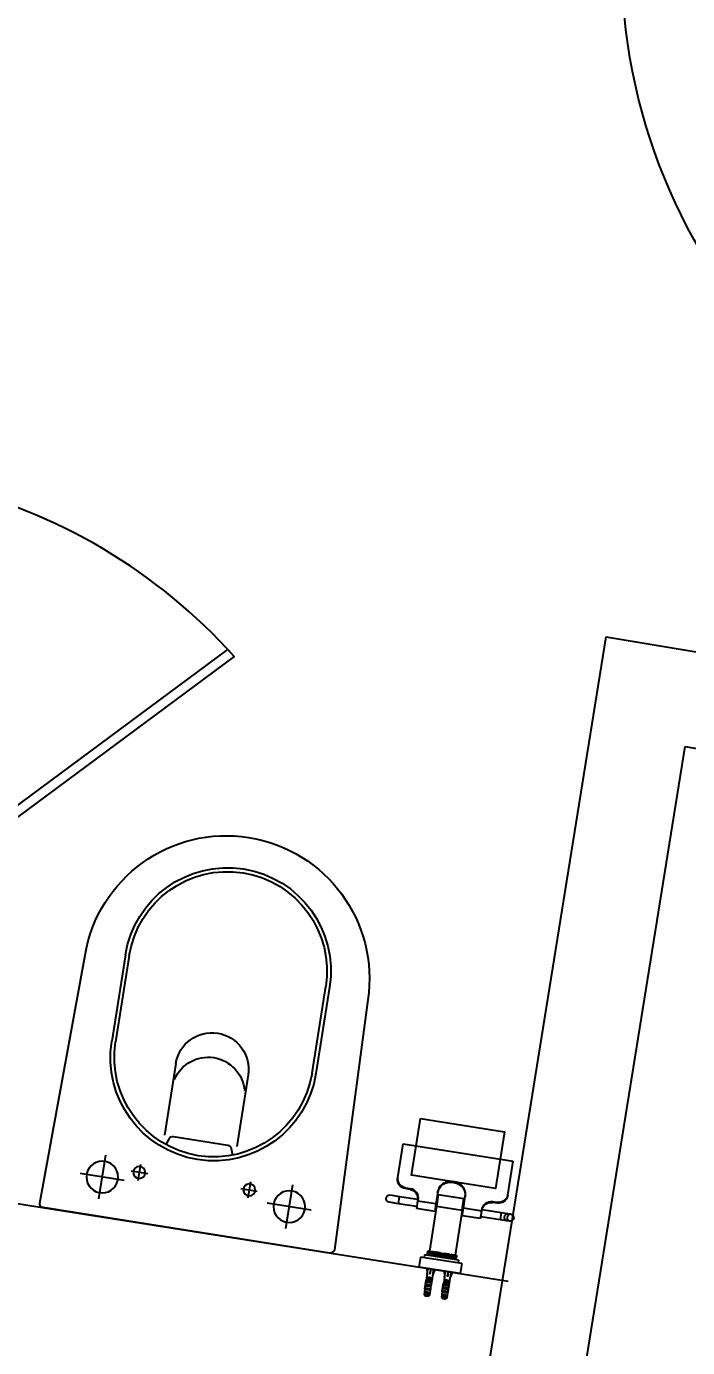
# Model space of a CAD drawing. Extents: x -678889171 to 586587, y -792238163 to 335485.
# Drawn here: x 38989 to 39821, y 42596 to 44257 of the extents above; entities that cross this region are included whole.
import ezdxf

# ---------------------------------------------------------------- set-up
doc = ezdxf.new("R2010")
doc.units = 0
doc.header["$MEASUREMENT"] = 0
doc.set_wipeout_variables(frame=1)
doc.linetypes.add('XR-Typ29 7th to11Th$0$XR-A-TYP-2-3-4-6-7-8-9-10$0$HIDDEN', pattern=[0.375, 0.25, -0.125])
doc.layers.get('0').update_dxf_attribs({"color": 8})
for name, color, linetype in [('XR-A-9TH-FLOOR$0$A-WALL', 252, 'Continuous'), ('XR-Typ29 7th to11Th$0$I-GLAZ-FULL', 252, 'Continuous'), ('XR-Typ29 7th to11Th$0$I-WC', 252, 'Continuous'), ('XR-Typ29 7th to11Th$0$I-WIPEOUT', 252, 'Continuous'), ('XR-Typ29 7th to11Th$0$XR-A-TYP-2-3-4-6-7-8-9-10$0$A-DOOR', 252, 'Continuous'), ('XR-Typ29 7th to11Th$0$XR-A-TYP-2-3-4-6-7-8-9-10$0$A-FLOR-OVHD', 252, 'XR-Typ29 7th to11Th$0$XR-A-TYP-2-3-4-6-7-8-9-10$0$HIDDEN'), ('XR-Typ29 7th to11Th$0$XR-A-TYP-7-8-9-10$0$A-WALL', 252, 'Continuous'), ('XR-Typ29 7th to11Th$0$XREF_3BR$0$I-WC', 252, 'Continuous'), ('XR-Typ29 7th to11Th$0$Xref_FF$0$Xref_MUR$0$Xref_STD_TYPE 2-3$0$I-DOOR', 252, 'Continuous')]:
    doc.layers.add(name, color=color, linetype=linetype)

# ---------------------------------------------------------------- blocks, each defined once
blk = doc.blocks.new('*U1228')
for p, q in [((710, 720), (710, 200)), ((760, 720), (760, 200)), ((0, -20), (0, 100)), ((40, 100), (0, 100)), ((40, 100), (40, 50)), ((760, 100), (760, 50)), ((760, 100), (800, 100)), ((800, -20), (800, 100)), ((40, 50), (50, 50)), ((50, 50), (50, -20)), ((750, 50), (750, -20)), ((760, 50), (750, 50)), ((50, -20), (0, -20)), ((750, -20), (800, -20))]:
    blk.add_line(p, q)
for points in [[(710, 720), (760, 720), (760, 820), (710, 820), (710, 733), (710, 820)], [(710, 200), (760, 200), (760, 100), (710, 100), (710, 187)]]:
    blk.add_lwpolyline(points, close=True)
blk.add_arc((760, 100), 720, 90, 180)
at = {"layer": 'XR-Typ29 7th to11Th$0$XR-A-TYP-2-3-4-6-7-8-9-10$0$A-FLOR-OVHD'}
for p, q in [((40, 100), (760, 100)), ((50, -20), (750, -20))]:
    blk.add_line(p, q, dxfattribs=at)
blk = doc.blocks.new('XR-Typ29 7th to11Th$0$XREF_3BR$0$SE4')
for p, q in [((410.2, 473.4), (410.4, 473.4)), ((416.2, 481.1), (410.3, 481.1)), ((410.3, 475.3), (410.3, 481.1)), ((410.3, 475.3), (410.3, 475.2)), ((410.3, 475.2), (410.3, 475.2)), ((411.2, 479.3), (415.2, 479.3)), ((411.2, 479.3), (411.2, 478.3)), ((415.2, 478.3), (411.2, 478.3)), ((411.2, 475.3), (415.2, 475.3)), ((411.2, 475.3), (411.2, 474.3)), ((415.2, 474.3), (411.2, 474.3)), ((411.2, 471.3), (415.2, 471.3)), ((411.2, 471.3), (411.2, 470.3)), ((415.2, 470.3), (411.2, 470.3)), ((411.5, 482.3), (414.9, 482.3)), ((415.2, 479.3), (415.2, 478.3)), ((415.2, 475.3), (415.2, 474.3)), ((415.2, 471.3), (415.2, 470.3)), ((416.2, 473.4), (416, 473.4)), ((416.2, 475.3), (416.2, 481.1)), ((416.2, 475.3), (416.2, 475.2)), ((416.2, 475.2), (416.2, 475.2)), ((429.2, 473.4), (429.4, 473.4)), ((435.2, 481.1), (429.3, 481.1)), ((429.3, 475.3), (429.3, 481.1)), ((429.3, 475.3), (429.3, 475.2)), ((429.3, 475.2), (429.3, 475.2)), ((430.2, 479.3), (434.2, 479.3)), ((430.2, 479.3), (430.2, 478.3)), ((434.2, 478.3), (430.2, 478.3)), ((430.2, 475.3), (434.2, 475.3)), ((430.2, 475.3), (430.2, 474.3)), ((434.2, 474.3), (430.2, 474.3)), ((430.2, 471.3), (434.2, 471.3)), ((430.2, 471.3), (430.2, 470.3)), ((434.2, 470.3), (430.2, 470.3)), ((430.5, 482.3), (433.9, 482.3)), ((434.2, 479.3), (434.2, 478.3)), ((434.2, 475.3), (434.2, 474.3)), ((434.2, 471.3), (434.2, 470.3)), ((435.2, 473.4), (435, 473.4)), ((435.2, 475.3), (435.2, 481.1)), ((435.2, 475.3), (435.2, 475.2)), ((435.2, 475.2), (435.2, 475.2)), ((409, 452.8), (410.2, 458.3)), ((410.2, 468.4), (410.2, 466.8)), ((410.2, 467.5), (410.5, 467.5)), ((410.2, 459.3), (410.3, 459.3)), ((410.2, 459.3), (410.2, 458.3)), ((410.3, 465.7), (410.3, 465.7)), ((410.3, 465.7), (410.3, 465.5)), ((410.3, 459.3), (410.3, 465.5)), ((411.2, 467.3), (412.5, 467.3)), ((411.2, 467.3), (411.2, 466.4)), ((412.5, 466.4), (411.2, 466.4)), ((411.2, 463.3), (412.5, 463.3)), ((411.2, 463.3), (411.2, 462.4)), ((415.2, 462.4), (411.2, 462.4)), ((412.5, 467.3), (412.5, 467.5)), ((413.2, 467.3), (412.5, 467.3)), ((412.5, 463.8), (412.5, 467.3)), ((414, 463.8), (412.5, 463.8)), ((412.5, 463.2), (412.5, 463.8)), ((414, 463.2), (412.5, 463.2)), ((414, 467.3), (413.2, 467.3)), ((413.2, 452.8), (413.2, 458.3)), ((414, 467.3), (414, 467.5)), ((414, 467.3), (415.2, 467.3)), ((414, 463.8), (414, 467.3)), ((415.2, 466.4), (414, 466.4)), ((414, 463.2), (414, 463.8)), ((414, 463.3), (415.2, 463.3)), ((415.2, 467.3), (415.2, 466.4)), ((415.2, 463.3), (415.2, 462.4)), ((416.2, 467.5), (415.9, 467.5)), ((416.2, 466.8), (416.2, 468.4)), ((416.2, 465.7), (416.2, 465.5)), ((416.2, 465.7), (416.2, 465.7)), ((416.2, 459.3), (416.2, 465.5)), ((416.2, 459.3), (416.2, 459.3)), ((416.2, 458.3), (416.2, 459.3)), ((417.5, 452.8), (416.2, 458.3)), ((428, 452.8), (429.2, 458.3)), ((429.2, 468.4), (429.2, 466.8)), ((429.2, 467.5), (429.5, 467.5)), ((429.3, 459.3), (429.2, 459.3)), ((429.2, 459.3), (429.2, 458.3)), ((429.3, 465.7), (429.3, 465.7)), ((429.3, 465.7), (429.3, 465.5)), ((429.3, 459.3), (429.3, 465.5)), ((430.2, 467.3), (431.5, 467.3)), ((430.2, 467.3), (430.2, 466.4)), ((431.5, 466.4), (430.2, 466.4)), ((430.2, 463.3), (431.5, 463.3)), ((430.2, 463.3), (430.2, 462.4)), ((434.2, 462.4), (430.2, 462.4)), ((431.5, 467.3), (431.5, 467.5)), ((432.2, 467.3), (431.5, 467.3)), ((431.5, 463.8), (431.5, 467.3)), ((433, 463.8), (431.5, 463.8)), ((431.5, 463.2), (431.5, 463.8)), ((433, 463.2), (431.5, 463.2)), ((433, 467.3), (432.2, 467.3)), ((432.2, 452.8), (432.2, 458.3)), ((433, 467.3), (433, 467.5)), ((433, 467.3), (434.2, 467.3)), ((433, 463.8), (433, 467.3)), ((434.2, 466.4), (433, 466.4)), ((433, 463.2), (433, 463.8)), ((433, 463.3), (434.2, 463.3)), ((434.2, 467.3), (434.2, 466.4)), ((434.2, 463.3), (434.2, 462.4)), ((435.2, 467.5), (434.9, 467.5)), ((435.2, 466.8), (435.2, 468.4)), ((435.2, 465.7), (435.2, 465.5)), ((435.2, 465.7), (435.2, 465.7)), ((435.2, 459.3), (435.2, 465.5)), ((435.2, 459.3), (435.2, 459.3)), ((435.2, 458.3), (435.2, 459.3)), ((436.5, 452.8), (435.2, 458.3)), ((445.2, 452.8), (400.2, 452.8)), ((400.2, 441.8), (400.2, 452.8)), ((445.2, 441.8), (400.2, 441.8)), ((404.2, 438.8), (404.2, 441.8)), ((441.2, 438.8), (441.2, 441.8)), ((445.2, 441.8), (445.2, 452.8)), ((441.2, 438.8), (404.2, 438.8)), ((407.2, 437.1), (407.2, 437.1)), ((407.2, 434.3), (407.2, 437.1)), ((407.7, 437.1), (407.2, 437.1)), ((407.2, 437.1), (407.2, 434.3)), ((407.5, 434.3), (407.2, 434.3)), ((407.2, 434.3), (407.2, 434.3)), ((407.2, 434.3), (407.2, 434.1)), ((407.2, 434.3), (407.2, 434.1)), ((407.2, 434.1), (407.2, 434.1)), ((407.2, 434.1), (407.4, 434.1)), ((407.4, 434.3), (407.4, 434.1)), ((407.4, 434.1), (407.5, 434.1)), ((407.5, 434.3), (407.5, 434.1)), ((408, 434.1), (407.5, 434.1)), ((407.7, 438.8), (407.7, 437.1)), ((408, 437.1), (407.7, 437.1)), ((407.8, 436.2), (407.8, 437.1)), ((407.8, 437.1), (407.8, 436.5)), ((407.9, 436.5), (407.8, 436.5)), ((407.8, 436.5), (407.8, 436.2)), ((407.8, 436.2), (407.8, 436.2)), ((407.8, 436.2), (407.9, 436.2)), ((407.9, 437.1), (407.9, 436.5)), ((407.9, 436.5), (408, 436.5)), ((407.9, 436.2), (407.9, 436.5)), ((407.9, 436.2), (408.4, 436.2)), ((408.2, 437.1), (408, 437.1)), ((408, 436.5), (408, 437.1)), ((408, 437.1), (408, 436.5)), ((408.2, 436.5), (408, 436.5)), ((408, 434.1), (408, 436.2)), ((408.3, 434.5), (408, 434.5)), ((408.4, 434.3), (408, 434.3)), ((408, 434.1), (408.1, 434.1)), ((408.1, 434.3), (408.1, 434.1)), ((408.1, 434.1), (408.4, 434.1)), ((408.2, 436.5), (408.2, 437.1)), ((409.6, 437.1), (408.2, 437.1)), ((409.9, 436.5), (408.2, 436.5)), ((408.3, 434.5), (408.3, 436.2)), ((408.4, 434.5), (408.3, 434.5)), ((408.4, 436.5), (408.4, 434.5)), ((408.9, 434.5), (408.4, 434.5)), ((408.4, 434.5), (408.4, 434.1)), ((409.6, 434.1), (408.4, 434.1)), ((408.7, 384.8), (408.7, 434.1)), ((408.9, 434.5), (408.9, 436.5)), ((408.9, 434.5), (409.3, 434.5)), ((409.3, 434.5), (409.3, 436.5)), ((409.3, 434.5), (409.6, 434.5)), ((411.7, 437.1), (409.6, 437.1)), ((409.6, 434.5), (409.6, 436.5)), ((409.6, 434.1), (409.6, 434.5)), ((409.6, 434.5), (410.1, 434.5)), ((412, 434.1), (409.6, 434.1)), ((409.9, 436.5), (409.9, 437.1)), ((412.4, 436.5), (409.9, 436.5)), ((410.1, 434.5), (410.1, 436.5)), ((410.1, 434.5), (410.5, 434.5)), ((410.5, 434.5), (410.5, 436.5)), ((410.5, 434.5), (411.3, 434.5)), ((411.3, 434.5), (411.3, 436.5)), ((411.3, 434.5), (411.7, 434.5)), ((412.4, 437.1), (411.7, 437.1)), ((411.7, 434.5), (411.7, 436.5)), ((411.7, 434.5), (412.2, 434.5)), ((412, 434.1), (412, 434.5)), ((413.4, 434.1), (412, 434.1)), ((412.2, 434.5), (412.2, 436.5)), ((412.2, 434.5), (412.8, 434.5)), ((412.8, 437.1), (412.4, 437.1)), ((412.4, 436.5), (412.4, 437.1)), ((412.8, 436.5), (412.4, 436.5)), ((413.6, 437.1), (412.8, 437.1)), ((412.8, 436.5), (412.8, 437.1)), ((413.6, 436.5), (412.8, 436.5)), ((412.8, 434.5), (412.8, 436.5)), ((412.8, 434.5), (416, 434.5)), ((413.4, 434.1), (413.4, 434.5)), ((413.4, 434.1), (413.4, 434.5)), ((413.4, 434.1), (413.4, 434.1)), ((415.6, 437.1), (413.6, 437.1)), ((413.6, 436.5), (413.6, 437.1)), ((415.6, 436.5), (413.6, 436.5)), ((414.2, 434.5), (414.2, 434.1)), ((414.6, 434.1), (414.2, 434.1)), ((414.6, 434.5), (414.6, 434.1)), ((414.7, 434.1), (414.6, 434.1)), ((414.7, 434.1), (414.7, 434.5)), ((414.9, 434.1), (414.7, 434.1)), ((414.9, 434.1), (414.9, 434.5)), ((415.1, 434.1), (414.9, 434.1)), ((415.1, 434.1), (415.1, 434.5)), ((415.9, 434.1), (415.1, 434.1)), ((416.2, 437.1), (415.6, 437.1)), ((415.6, 436.5), (415.6, 437.1)), ((416.2, 436.5), (415.6, 436.5)), ((415.9, 434.1), (415.9, 434.5)), ((416.8, 434.1), (415.9, 434.1)), ((416, 434.5), (416, 436.5)), ((416, 434.5), (419.6, 434.5)), ((418.1, 437.1), (416.2, 437.1)), ((416.2, 436.5), (416.2, 437.1)), ((418.1, 436.5), (416.2, 436.5)), ((416.8, 434.1), (416.8, 434.5)), ((418.5, 434.1), (416.8, 434.1)), ((418.8, 437.1), (418.1, 437.1)), ((418.1, 436.5), (418.1, 437.1)), ((418.8, 436.5), (418.1, 436.5)), ((418.5, 434.1), (418.5, 434.5)), ((419.7, 434.1), (418.5, 434.1)), ((419.3, 437.1), (418.8, 437.1)), ((418.8, 436.5), (418.8, 437.1)), ((419.3, 436.5), (418.8, 436.5)), ((419.5, 437.1), (419.3, 437.1)), ((419.3, 436.5), (419.3, 437.1)), ((419.5, 436.5), (419.3, 436.5)), ((419.6, 437.1), (419.5, 437.1)), ((419.5, 436.5), (419.5, 437.1)), ((419.6, 436.5), (419.5, 436.5)), ((420.2, 437.1), (419.6, 437.1)), ((419.6, 436.5), (419.6, 437.1)), ((420.2, 436.5), (419.6, 436.5)), ((419.6, 434.5), (419.6, 436.5)), ((419.6, 434.5), (420.1, 434.5)), ((419.7, 434.1), (419.7, 434.5)), ((420.4, 434.1), (419.7, 434.1)), ((420.1, 434.5), (420.1, 436.5)), ((420.1, 436.5), (420.1, 434.5)), ((420.1, 434.5), (420.1, 434.5)), ((420.1, 434.5), (420.3, 434.5)), ((420.2, 436.5), (420.2, 437.1)), ((420.2, 437.1), (420.2, 437.1)), ((420.3, 437.1), (420.2, 437.1)), ((420.2, 436.5), (420.2, 437.1)), ((420.2, 436.5), (420.2, 436.5)), ((420.3, 434.5), (420.3, 437.1)), ((420.3, 437.1), (420.6, 437.1)), ((420.3, 434.5), (420.6, 434.5)), ((420.4, 434.1), (420.4, 434.5)), ((420.6, 437.1), (420.8, 437.1)), ((420.6, 434.5), (420.6, 437.1)), ((420.6, 434.5), (420.6, 435.1)), ((420.6, 435.1), (420.8, 435.1)), ((420.6, 434.5), (420.6, 435.1)), ((420.6, 434.5), (420.6, 434.5)), ((420.6, 434.5), (420.6, 434.5)), ((420.6, 434.5), (420.9, 434.5)), ((420.8, 435.1), (420.8, 437.1)), ((420.8, 437.1), (422, 437.1)), ((420.8, 435.1), (422, 435.1)), ((420.9, 434.5), (420.9, 435.1)), ((420.9, 434.5), (421.2, 434.5)), ((421.2, 434.5), (421.2, 435.1)), ((421.3, 434.5), (421.2, 434.5)), ((421.3, 434.5), (421.3, 435.1)), ((421.3, 434.5), (422.4, 434.5)), ((422, 435.1), (422, 437.1)), ((422, 437.1), (422.3, 437.1)), ((422, 435.1), (422.3, 435.1)), ((424.9, 437.1), (422.3, 437.1)), ((422.3, 435.1), (422.3, 437.1)), ((422.3, 435.1), (422.7, 435.1)), ((422.4, 434.5), (422.4, 435.1)), ((422.4, 434.5), (422.7, 434.5)), ((422.7, 435.1), (422.7, 437.1)), ((422.7, 435.4), (422.7, 435.4)), ((422.7, 435.4), (422.9, 435.4)), ((422.7, 434.5), (422.7, 435.4)), ((422.7, 435.4), (422.7, 434.5)), ((422.7, 434.5), (422.7, 435.1)), ((422.7, 434.5), (422.7, 435.1)), ((422.7, 434.5), (422.7, 434.5)), ((422.7, 434.5), (422.7, 434.5)), ((422.7, 434.5), (423, 434.5)), ((422.7, 434.3), (422.7, 434.3)), ((422.9, 435.4), (422.9, 437.1)), ((422.9, 435.4), (424, 435.4)), ((423, 434.5), (423, 435.4)), ((423, 434.5), (424.1, 434.5)), ((423.7, 434.5), (423.7, 434.5)), ((424, 435.4), (424, 437.1)), ((424, 435.4), (424, 437.1)), ((424, 435.4), (424, 435.4)), ((424.1, 437.1), (424.1, 434.5)), ((424.2, 434.5), (424.1, 434.5)), ((424.2, 434.5), (424.2, 437.1)), ((424.2, 434.5), (424.5, 434.5)), ((424.5, 434.5), (424.5, 437.1)), ((424.5, 434.5), (424.8, 434.5)), ((424.8, 434.5), (424.8, 437.1)), ((424.8, 437.1), (424.8, 434.5)), ((424.8, 434.5), (424.8, 434.5)), ((424.8, 434.5), (424.9, 434.5)), ((424.9, 437.1), (425.1, 437.1)), ((424.9, 437.1), (424.9, 434.5)), ((424.9, 434.5), (425.1, 434.5)), ((425, 434.1), (425, 434.5)), ((425.7, 434.1), (425, 434.1)), ((425.1, 434.5), (425.1, 437.1)), ((425.2, 437.1), (425.1, 437.1)), ((425.1, 434.5), (425.4, 434.5)), ((425.8, 437.1), (425.2, 437.1)), ((425.2, 437.1), (425.2, 437.1)), ((425.2, 436.5), (425.2, 437.1)), ((425.2, 437.1), (425.2, 436.5)), ((425.8, 436.5), (425.2, 436.5)), ((425.2, 436.5), (425.2, 436.5)), ((425.4, 434.5), (425.4, 436.5)), ((425.4, 434.5), (425.4, 436.5)), ((425.4, 434.5), (425.8, 434.5)), ((425.4, 434.5), (425.4, 434.5)), ((425.7, 434.1), (425.7, 434.5)), ((426.9, 434.1), (425.7, 434.1)), ((425.9, 437.1), (425.8, 437.1)), ((425.8, 436.5), (425.8, 437.1)), ((425.9, 436.5), (425.8, 436.5)), ((425.8, 434.5), (425.8, 436.5)), ((425.8, 434.5), (429.4, 434.5)), ((426.1, 437.1), (425.9, 437.1)), ((425.9, 436.5), (425.9, 437.1)), ((426.1, 436.5), (425.9, 436.5)), ((426.6, 437.1), (426.1, 437.1)), ((426.1, 436.5), (426.1, 437.1)), ((426.6, 436.5), (426.1, 436.5)), ((427.3, 437.1), (426.6, 437.1)), ((426.6, 436.5), (426.6, 437.1)), ((427.3, 436.5), (426.6, 436.5)), ((426.9, 434.1), (426.9, 434.5)), ((428.6, 434.1), (426.9, 434.1)), ((429.3, 437.1), (427.3, 437.1)), ((427.3, 436.5), (427.3, 437.1)), ((429.3, 436.5), (427.3, 436.5)), ((428.6, 434.1), (428.6, 434.5)), ((429.5, 434.1), (428.6, 434.1)), ((429.9, 437.1), (429.3, 437.1)), ((429.3, 436.5), (429.3, 437.1)), ((429.9, 436.5), (429.3, 436.5)), ((429.4, 434.5), (429.4, 436.5)), ((429.4, 434.5), (432.6, 434.5)), ((429.5, 434.1), (429.5, 434.5)), ((430.4, 434.1), (429.5, 434.1)), ((431.8, 437.1), (429.9, 437.1)), ((429.9, 436.5), (429.9, 437.1)), ((431.8, 436.5), (429.9, 436.5)), ((430.4, 434.1), (430.4, 434.5)), ((430.6, 434.1), (430.4, 434.1)), ((430.6, 434.1), (430.6, 434.5)), ((430.7, 434.1), (430.6, 434.1)), ((430.7, 434.1), (430.7, 434.5)), ((430.8, 434.1), (430.7, 434.1)), ((430.8, 434.1), (430.8, 434.5)), ((431.2, 434.1), (430.8, 434.1)), ((431.2, 434.1), (431.2, 434.5)), ((432.6, 437.1), (431.8, 437.1)), ((431.8, 436.5), (431.8, 437.1)), ((432.6, 436.5), (431.8, 436.5)), ((432, 434.1), (432, 434.5)), ((432, 434.5), (432, 434.1)), ((433.4, 434.1), (432, 434.1)), ((432, 434.1), (432, 434.1)), ((433, 437.1), (432.6, 437.1)), ((432.6, 436.5), (432.6, 437.1)), ((433, 436.5), (432.6, 436.5)), ((432.6, 434.5), (432.6, 436.5)), ((432.6, 434.5), (433.3, 434.5)), ((433, 436.5), (433, 437.1)), ((433.7, 437.1), (433, 437.1)), ((435.6, 436.5), (433, 436.5)), ((433.3, 434.5), (433.3, 436.5)), ((433.3, 434.5), (433.7, 434.5)), ((433.4, 434.1), (433.4, 434.5)), ((435.8, 434.1), (433.4, 434.1)), ((435.8, 437.1), (433.7, 437.1)), ((433.7, 434.5), (433.7, 436.5)), ((433.7, 434.5), (434.2, 434.5)), ((434.2, 434.5), (434.2, 436.5)), ((434.2, 434.5), (434.9, 434.5)), ((434.9, 434.5), (434.9, 436.5)), ((434.9, 434.5), (435.3, 434.5)), ((435.3, 434.5), (435.3, 436.5)), ((435.3, 434.5), (435.8, 434.5)), ((435.6, 436.5), (435.6, 437.1)), ((437.2, 436.5), (435.6, 436.5)), ((437.2, 437.1), (435.8, 437.1)), ((435.8, 434.5), (435.8, 436.5)), ((435.8, 434.1), (435.8, 434.5)), ((435.8, 434.5), (436.2, 434.5)), ((437.1, 434.1), (435.8, 434.1)), ((436.2, 434.5), (436.2, 436.5)), ((436.2, 434.5), (436.6, 434.5)), ((436.6, 434.5), (436.6, 436.5)), ((437, 434.5), (436.6, 434.5)), ((436.7, 384.8), (436.7, 434.1)), ((437, 434.5), (437, 436.5)), ((437, 436.2), (437.6, 436.2)), ((437.1, 434.5), (437, 434.5)), ((437.1, 434.5), (437.1, 436.2)), ((437.4, 434.5), (437.1, 434.5)), ((437.1, 434.1), (437.1, 434.5)), ((437.4, 434.3), (437.1, 434.3)), ((437.1, 434.1), (437.3, 434.1)), ((437.4, 437.1), (437.2, 437.1)), ((437.2, 436.5), (437.2, 437.1)), ((437.4, 436.5), (437.2, 436.5)), ((437.3, 434.3), (437.3, 434.1)), ((437.3, 434.1), (437.4, 434.1)), ((437.7, 437.1), (437.4, 437.1)), ((437.4, 436.5), (437.4, 437.1)), ((437.4, 434.1), (437.4, 436.2)), ((437.9, 434.1), (437.4, 434.1)), ((437.5, 436.5), (437.5, 437.1)), ((437.5, 436.5), (437.6, 436.5)), ((437.6, 436.5), (437.6, 437.1)), ((437.6, 436.5), (437.6, 437.1)), ((437.6, 436.5), (437.6, 436.5)), ((437.6, 436.2), (437.6, 436.5)), ((437.6, 436.2), (437.6, 436.5)), ((437.6, 436.2), (437.6, 436.2)), ((437.6, 436.2), (437.7, 436.2)), ((437.7, 438.8), (437.7, 437.1)), ((438.2, 437.1), (437.7, 437.1)), ((437.7, 436.2), (437.7, 437.1)), ((438.2, 434.3), (437.9, 434.3)), ((437.9, 434.3), (437.9, 434.1)), ((437.9, 434.1), (438.1, 434.1)), ((438.1, 434.3), (438.1, 434.1)), ((438.1, 434.1), (438.3, 434.1)), ((438.2, 437.1), (438.3, 437.1)), ((438.2, 434.3), (438.2, 437.1)), ((438.3, 434.3), (438.2, 434.3)), ((438.3, 434.3), (438.3, 437.1)), ((438.3, 434.3), (438.3, 434.1)), ((438.3, 434.1), (438.3, 434.3)), ((438.3, 434.1), (438.3, 434.1)), ((367.7, 388.8), (357.7, 388.8)), ((367.7, 388.8), (367.7, 380.8)), ((387.7, 388.8), (367.7, 388.8)), ((387.7, 382.7), (387.7, 390.8)), ((407.7, 390.8), (387.7, 390.8)), ((407.7, 382.7), (407.7, 390.8)), ((407.7, 382.7), (407.7, 390.8)), ((408.7, 390.8), (407.7, 390.8)), ((408.7, 384.8), (436.7, 384.8)), ((408.7, 372.3), (408.7, 384.8)), ((437.7, 390.8), (436.7, 390.8)), ((436.7, 384.8), (436.7, 372.3)), ((437.7, 390.8), (437.7, 382.7)), ((457.7, 390.8), (437.7, 390.8)), ((437.7, 390.8), (437.7, 382.7)), ((457.7, 390.8), (457.7, 382.7)), ((478.7, 388.8), (457.7, 388.8)), ((478.7, 380.8), (478.7, 388.8)), ((485.8, 388.8), (478.7, 388.8)), ((488.9, 388.8), (485.8, 388.8)), ((357.7, 380.8), (367.7, 380.8)), ((367.7, 380.8), (387.6, 380.8)), ((377.7, 371.5), (372.7, 371.5)), ((372.7, 371.5), (372.7, 370.6)), ((372.7, 370.6), (377.7, 370.6)), ((377.7, 370.6), (377.7, 371.5)), ((407.7, 382.7), (387.7, 382.7)), ((387.7, 381.5), (387.7, 382.7)), ((407.7, 369.6), (407.7, 382.7)), ((407.7, 378.8), (408.7, 378.8)), ((408.7, 372.3), (436.7, 372.3)), ((436.7, 378.8), (437.7, 378.8)), ((437.7, 382.7), (437.7, 369.6)), ((457.7, 382.7), (437.7, 382.7)), ((457.7, 382.7), (457.7, 381.5)), ((457.8, 380.8), (478.7, 380.8)), ((467.7, 370.6), (467.7, 371.5)), ((472.7, 371.5), (467.7, 371.5)), ((467.7, 370.6), (472.7, 370.6)), ((472.7, 370.6), (472.7, 371.5)), ((478.7, 380.8), (485.8, 380.8)), ((485.8, 380.8), (488.9, 380.8)), ((362.7, 361.1), (362.7, 361.9)), ((362.7, 361.1), (362.7, 324.1)), ((482.7, 361.9), (482.7, 361.1)), ((482.7, 361.1), (482.7, 324.1)), ((362.8, 324.1), (482.6, 324.1))]:
    blk.add_line(p, q)
for points in [[(407.2, 434.1), (438.3, 434.1), (438.3, 437.1), (407.2, 437.1)], [(376.8, 294.5), (468.7, 294.5), (468.7, 356), (376.8, 356)]]:
    blk.add_lwpolyline(points, close=True)
for centre, radius, start, end in [((420.6, 434.8), 0.303, 249.713, 266.578), ((420.6, 434.6), 0.191, 245.5072, 295.3419), ((420.8, 433.8), 0.688, 95.9832, 109.0037), ((420.8, 433.9), 0.513, 94.8314, 107.1936), ((421.2, 430.6), 3.86, 76.2872, 96.7169), ((422.3, 434.5), 0.178, 230.815, 271.7767), ((422.9, 435.5), 1.25, 262.2328, 271.7069), ((423.2, 434.5), 0.178, 268.2233, 308.9187), ((424.2, 430.5), 3.94, 82.708, 103.5674), ((424.6, 433.8), 0.688, 70.9963, 84.0168), ((424.6, 433.9), 0.519, 72.5665, 84.4833), ((424.8, 434.8), 0.303, 273.422, 290.287), ((357.7, 384.8), 4, 90, 270), ((488.9, 384.8), 4, 270, 90), ((372.7, 361.5), 10, 89.9854, 177.4108), ((372.7, 360.6), 9.98, 89.8092, 177.2539), ((377.5, 380.8), 10.3, 271.4545, 3.7433), ((377.6, 381.5), 10, 270.7148, 351.5135), ((382.8, 381.5), 4.95, 342.2494, 1.6628), ((462.7, 381.5), 4.95, 178.3503, 197.7376), ((468, 380.8), 10.3, 176.2277, 268.5745), ((467.8, 381.5), 9.96, 188.2757, 269.496), ((472.7, 361.5), 10, 2.5889, 90.0149), ((472.7, 360.6), 9.98, 2.7464, 90.1904), ((374.1, 177.9), 146.7, 94.406, 94.4421), ((472.5, 204.6), 120, 85.1228, 85.1671)]:
    blk.add_arc(centre, radius, start, end)
for centre, major_axis, ratio, start_param, end_param in [((413.2, 473.4), (0, 10.5), 0.285569, 1.403348, 1.570796), ((413.2, 473.4), (0, -6.74), 0.445101, 4.712389, 4.895847), ((413.2, 470.9), (0, 6.74), 0.445101, 1.209195, 1.545119), ((413.2, 471.3), (0, -8.33), 0.359989, 4.738067, 5.192367), ((413.2, 468.4), (0, 8.33), 0.359989, 1.39272, 1.673729), ((413.2, 477), (0, -10.5), 0.285569, -1.403348, -1.209195), ((413.2, 480), (3, 0), 0.760351, 3.989655, 5.435123), ((413.2, 476), (3, 0), 0.760351, 3.989655, 5.435123), ((413.2, 472), (3, 0), 0.760351, 3.989655, 5.435123), ((413.2, 471.3), (0, -8.33), 0.359989, 1.090818, 1.545119), ((413.2, 477), (0, -10.5), 0.285569, 1.209195, 1.403348), ((413.2, 470.9), (0, 6.74), 0.445101, 4.738067, 5.073991), ((413.2, 473.4), (0, 10.5), 0.285569, 4.712389, 4.879837), ((413.2, 473.4), (0, 6.74), 0.445101, 4.528931, 4.712389), ((413.2, 468.4), (0, 8.33), 0.359989, 4.609456, 4.890466), ((432.2, 473.4), (0, 10.5), 0.285569, 1.403348, 1.570796), ((432.2, 473.4), (0, 6.74), 0.445101, 1.570796, 1.754254), ((432.2, 470.9), (0, 6.74), 0.445101, 1.209195, 1.545119), ((432.2, 471.3), (0, -8.33), 0.359989, 4.738067, 5.192367), ((432.2, 468.4), (0, 8.33), 0.359989, 1.39272, 1.673729), ((432.2, 477), (0, -10.5), 0.285569, -1.403348, -1.209195), ((432.2, 480), (3, 0), 0.760351, 3.989655, 5.435123), ((432.2, 476), (3, 0), 0.760351, 3.989655, 5.435123), ((432.2, 472), (3, 0), 0.760351, 3.989655, 5.435123), ((432.2, 471.3), (0, -8.33), 0.359989, 1.090818, 1.545119), ((432.2, 477), (0, -10.5), 0.285569, 1.209195, 1.403348), ((432.2, 470.9), (0, 6.74), 0.445101, 4.738067, 5.073991), ((432.2, 473.4), (0, 10.5), 0.285569, 4.712389, 4.879837), ((432.2, 473.4), (0, -6.74), 0.445101, 1.387338, 1.570796), ((432.2, 468.4), (0, 8.33), 0.359989, 4.609456, 4.890466), ((413.2, 466.8), (0, 6.74), 0.445101, 1.467863, 1.738244), ((413.2, 471.4), (-0.8, -51.9), 0.055876, -1.314474, -1.20343), ((413.2, 464.4), (0, 6.74), 0.445101, 1.090818, 1.403348), ((413.2, 468.6), (3, 0), 0.976011, 3.989655, 4.459709), ((413.2, 464.6), (3, 0), 0.976011, 3.989655, 5.435123), ((413.2, 474.3), (0, -7.06), 0.425017, 6.030505, 6.283185), ((413.2, 471.4), (-2.9, -51.9), 0.014553, 1.205061, 1.316105), ((413.2, 474.3), (0, 7.06), 0.425017, 3.141593, 3.394273), ((413.2, 471.4), (2.9, -51.9), 0.014553, -1.316105, -1.205061), ((413.2, 468.6), (3, 0), 0.976011, 4.965069, 5.435123), ((413.2, 464.4), (0, 6.74), 0.445101, 4.879837, 5.192367), ((413.2, 466.8), (0, 6.74), 0.445101, 4.544941, 4.815322), ((413.2, 471.4), (0.8, -51.9), 0.055876, 1.20343, 1.314474), ((432.2, 466.8), (0, 6.74), 0.445101, 1.467863, 1.738244), ((432.2, 471.4), (-0.8, -51.9), 0.055876, -1.314474, -1.20343), ((432.2, 464.4), (0, 6.74), 0.445101, 1.090818, 1.403348), ((432.2, 468.6), (3, 0), 0.976011, 3.989655, 4.459709), ((432.2, 464.6), (3, 0), 0.976011, 3.989655, 5.435123), ((432.2, 474.3), (0, -7.06), 0.425017, 6.030505, 6.283185), ((432.2, 471.4), (-2.9, -51.9), 0.014553, 1.205061, 1.316105), ((432.2, 474.3), (0, 7.06), 0.425017, 3.141593, 3.394273), ((432.2, 471.4), (2.9, -51.9), 0.014553, -1.316105, -1.205061), ((432.2, 468.6), (3, 0), 0.976011, 4.965069, 5.435123), ((432.2, 464.4), (0, 6.74), 0.445101, 4.879837, 5.192367), ((432.2, 466.8), (0, 6.74), 0.445101, 4.544941, 4.815322), ((432.2, 471.4), (0.8, -51.9), 0.055876, 1.20343, 1.314474), ((420.6, 434.6), (-0.068, 0.171), 0.902963, 2.7256, 3.147611), ((424.8, 434.6), (0.068, 0.171), 0.902963, 3.133356, 3.557585), ((485.8, 384.8), (0, -4), 0.707107, 3.141593, 6.283185), ((488.9, 384.8), (0, -4), 0.707107, 3.141593, 6.283185)]:
    blk.add_ellipse(centre, major_axis=major_axis, ratio=ratio, start_param=start_param, end_param=end_param)
for points in [[(410.3, 481.1), (410.7, 481.5), (411.1, 481.9), (411.5, 482.3)], [(416.2, 481.1), (415.8, 481.5), (415.4, 481.9), (414.9, 482.3)], [(429.3, 481.1), (429.7, 481.5), (430.1, 481.9), (430.5, 482.3)], [(435.2, 481.1), (434.8, 481.5), (434.4, 481.9), (433.9, 482.3)], [(420.6, 434.5), (420.5, 434.5), (420.5, 434.4), (420.6, 434.4)], [(420.5, 434.4), (420.5, 434.4), (420.5, 434.4), (420.6, 434.4)], [(420.8, 434.4), (420.8, 434.4), (420.7, 434.4), (420.7, 434.4)], [(424.7, 434.4), (424.7, 434.4), (424.7, 434.4), (424.7, 434.4)], [(424.8, 434.4), (424.9, 434.4), (424.9, 434.5), (424.9, 434.5)], [(424.8, 434.4), (424.9, 434.4), (424.9, 434.4), (424.9, 434.4)]]:
    blk.add_open_spline(points, degree=3)
for points, knots in [([(420.4, 434.5), (420.4, 434.5), (420.4, 434.5), (420.5, 434.4), (420.5, 434.4)], [0, 0, 0, 0, 0.233221, 1, 1, 1, 1]), ([(420.7, 434.4), (420.8, 434.5), (420.9, 434.5), (421, 434.5), (421.1, 434.5), (421.4, 434.5), (421.5, 434.5), (421.8, 434.4), (422, 434.4), (422.2, 434.4), (422.2, 434.4), (422.3, 434.3)], [0, 0, 0, 0, 0.125, 0.125, 0.25, 0.25, 0.5, 0.5, 0.75, 0.75, 1, 1, 1, 1]), ([(422.1, 434.4), (422.2, 434.4), (422.2, 434.3), (422.2, 434.3), (422.3, 434.3), (422.4, 434.3), (422.5, 434.3), (422.6, 434.3), (422.7, 434.3), (422.7, 434.3)], [0, 0, 0, 0, 0.081315, 0.172885, 0.303173, 0.525174, 0.708317, 0.899275, 1, 1, 1, 1]), ([(422.3, 434.3), (422.3, 434.3), (422.3, 434.3), (422.3, 434.3), (422.4, 434.3), (422.5, 434.3), (422.5, 434.3), (422.6, 434.3), (422.7, 434.3), (422.7, 434.3)], [0, 0, 0, 0, 0.25, 0.25, 0.5, 0.5, 0.75, 0.75, 1, 1, 1, 1]), ([(422.7, 434.3), (422.8, 434.3), (422.8, 434.3), (422.9, 434.3), (423, 434.3), (423, 434.3), (423.1, 434.3), (423.1, 434.3), (423.2, 434.3), (423.2, 434.3)], [0, 0, 0, 0, 0.25, 0.25, 0.5, 0.5, 0.75, 0.75, 1, 1, 1, 1]), ([(422.9, 434.3), (422.9, 434.3), (423, 434.3), (423.1, 434.3), (423.1, 434.3), (423.2, 434.3), (423.3, 434.4), (423.3, 434.4), (423.3, 434.4)], [0, 0, 0, 0, 0.012674, 0.296722, 0.605834, 0.842756, 0.990911, 1, 1, 1, 1]), ([(423.2, 434.3), (423.2, 434.3), (423.2, 434.4), (423.3, 434.4), (423.3, 434.4), (423.5, 434.4), (423.6, 434.4), (423.9, 434.5), (424.1, 434.5), (424.4, 434.5), (424.5, 434.5), (424.7, 434.4)], [0, 0, 0, 0, 0.125, 0.125, 0.25, 0.25, 0.5, 0.5, 0.75, 0.75, 1, 1, 1, 1]), ([(424.8, 434.4), (424.8, 434.4), (424.8, 434.4), (424.9, 434.4), (424.9, 434.4), (424.9, 434.4)], [0, 0, 0, 0, 0.418647, 0.862444, 1, 1, 1, 1]), ([(424.9, 434.4), (424.9, 434.4), (425, 434.4), (425, 434.5), (425, 434.5)], [0, 0, 0, 0, 0.310918, 1, 1, 1, 1]), ([(407.7, 370.5), (407.7, 368.6), (408, 366.9), (409.4, 363.5), (410.4, 362.1), (412.5, 360.2), (413.3, 359.6), (414.9, 358.6), (415.8, 358.2), (418.6, 357.2), (420.6, 356.8), (424.7, 356.8), (426.8, 357.2), (429.6, 358.2), (430.5, 358.6), (432.1, 359.6), (432.9, 360.1), (434.3, 361.4), (434.9, 362.1), (435.9, 363.6), (436.3, 364.4), (437.4, 366.8), (437.7, 368.6), (437.7, 370.5)], [0, 0, 0, 0, 0.125, 0.125, 0.25, 0.25, 0.3125, 0.3125, 0.375, 0.375, 0.5, 0.5, 0.625, 0.625, 0.6875, 0.6875, 0.75, 0.75, 0.8125, 0.8125, 0.875, 0.875, 1, 1, 1, 1]), ([(437.7, 369.6), (437.7, 367.7), (437.4, 366), (436, 362.6), (435, 361.2), (432.9, 359.3), (432.2, 358.7), (430.5, 357.7), (429.6, 357.3), (426.8, 356.3), (424.8, 356), (420.7, 356), (418.6, 356.3), (415.8, 357.3), (414.9, 357.7), (413.3, 358.7), (412.5, 359.3), (411.2, 360.5), (410.6, 361.2), (409.5, 362.7), (409.1, 363.5), (408, 365.9), (407.7, 367.7), (407.7, 369.6)], [0, 0, 0, 0, 0.125, 0.125, 0.25, 0.25, 0.3125, 0.3125, 0.375, 0.375, 0.5, 0.5, 0.625, 0.625, 0.6875, 0.6875, 0.75, 0.75, 0.8125, 0.8125, 0.875, 0.875, 1, 1, 1, 1])]:
    blk.add_open_spline(points, degree=3, knots=knots)
blk = doc.blocks.new('XR-Typ29 7th to11Th$0$XREF_3BR$0$YHFH')
at = {"ltscale": 2}
for p, q in [((3812.9, 8626), (3812.9, 8570.1)), ((3785, 8598.1), (3840.8, 8598.1)), ((3825.9, 8534.2), (3825.9, 8555.2)), ((3836.2, 8545.1), (3815.7, 8545.1)), ((3836.2, 8405.1), (3815.7, 8405.1)), ((3825.9, 8415.9), (3825.9, 8394.9)), ((3812.9, 8388), (3812.9, 8332.1)), ((3785, 8360.1), (3840.8, 8360.1))]:
    blk.add_line(p, q, dxfattribs=at)
for p, q in [((4093.3, 8605.1), (3983.3, 8605.1)), ((4093.3, 8600), (3983.3, 8600)), ((3968.3, 8521.1), (3877.1, 8521.1)), ((3873.8, 8514.4), (3865.7, 8517.3)), ((3877.1, 8440.4), (3877.1, 8509.7)), ((3873.8, 8435.7), (3865.7, 8432.8)), ((3968.3, 8429), (3877.1, 8429)), ((4093.3, 8350.1), (3983.3, 8350.1)), ((4093.3, 8345.1), (3983.3, 8345.1))]:
    blk.add_line(p, q)
blk.add_lwpolyline([(3763.3, 8292.6, 0.420556), (3768.4, 8287.6), (4085, 8295.1, 0.990797), (4085, 8655.1), (3768.3, 8662.6, 0.414202), (3763.3, 8657.6)], format="xyb", close=True)
for centre, radius in [((3812.9, 8598.1), 20), ((3825.9, 8545.1), 7.5), ((3825.9, 8405.1), 7.5), ((3812.9, 8360.1), 20)]:
    blk.add_circle(centre, radius)
for centre, radius, start, end in [((3983.3, 8475.1), 130, 90, 270), ((4093.3, 8475.1), 130, 270, 90), ((3983.3, 8475.1), 125, 90, 270), ((4093.3, 8475.1), 125, 270, 90), ((3968.3, 8475.1), 46, 270, 90), ((3872.1, 8509.7), 5, 0, 70.2415), ((3937.1, 8475.1), 46, 284.2033, 75.7967), ((3872.1, 8440.4), 5, 289.7585, 0)]:
    blk.add_arc(centre, radius, start, end)
blk = doc.blocks.new('XR-Typ29 7th to11Th')
at = {"layer": 'XR-Typ29 7th to11Th$0$I-GLAZ-FULL', "extrusion": (-1.4827e-08, 2.33015e-09, 1), "elevation": 0}
blk.add_lwpolyline([(41643.4, 29641), (41635.4, 29649.9), (42042.7, 29951.6), (42050.8, 29942.6)], close=True, dxfattribs=at)
at = {"layer": 'XR-Typ29 7th to11Th$0$XR-A-TYP-7-8-9-10$0$A-WALL'}
for p, q in [((42355.5, 28956), (42518.6, 29967.6)), ((42518.6, 29967.6), (43206.3, 29852.5)), ((42474, 28936.9), (42617.9, 29829.4)), ((42617.9, 29829.4), (43308, 29713.9))]:
    blk.add_line(p, q, dxfattribs=at)
at = {"layer": 'XR-Typ29 7th to11Th$0$Xref_FF$0$Xref_MUR$0$Xref_STD_TYPE 2-3$0$I-DOOR', "extrusion": (-1.59722e-08, 1.35185e-09, 1)}
blk.add_arc((41529.2, 29475.8, 0), 700, 41.8295, 76.8295, dxfattribs=at)
at = {"layer": 'XR-Typ29 7th to11Th$0$XR-A-TYP-2-3-4-6-7-8-9-10$0$A-DOOR', "extrusion": (-3.89459e-21, -2.45212e-20, -1), "zscale": -1, "rotation": 189.0246396012207}
blk.add_blockref('*U1228', (-42523.5, 31034.6), dxfattribs=at)
at = {"layer": 'XR-Typ29 7th to11Th$0$I-WC', "extrusion": (-1.4827e-08, 2.33008e-09, 1), "xscale": -1.166667827585034, "yscale": 1.166667827585031, "zscale": 1.166667827585022, "rotation": 171.0133075262696}
blk.add_blockref('XR-Typ29 7th to11Th$0$XREF_3BR$0$SE4', (41904.4, 29769.7, 0), dxfattribs=at)
at = {"layer": 'XR-Typ29 7th to11Th$0$XREF_3BR$0$I-WC', "extrusion": (-1.59722e-08, 1.35185e-09, 1)}
blk.add_line((41632.9, 29277.9, 0), (42395.2, 29157.5, 0), dxfattribs=at)
at = {"layer": 'XR-Typ29 7th to11Th$0$I-WC', "extrusion": (-1.4827e-08, 2.33008e-09, 1), "xscale": -1.000000000000005, "rotation": 261.0088558503791}
blk.add_blockref('XR-Typ29 7th to11Th$0$XREF_3BR$0$YHFH', (33031.8, 26828.7, 0), dxfattribs=at)

msp = doc.modelspace()

# ---------------------------------------------------------------- block references
at = {"layer": 'XR-A-9TH-FLOOR$0$A-WALL'}
msp.add_blockref('XR-Typ29 7th to11Th', (-2800.4, 13522.1), dxfattribs=at)

doc.saveas('drawing.dxf')
